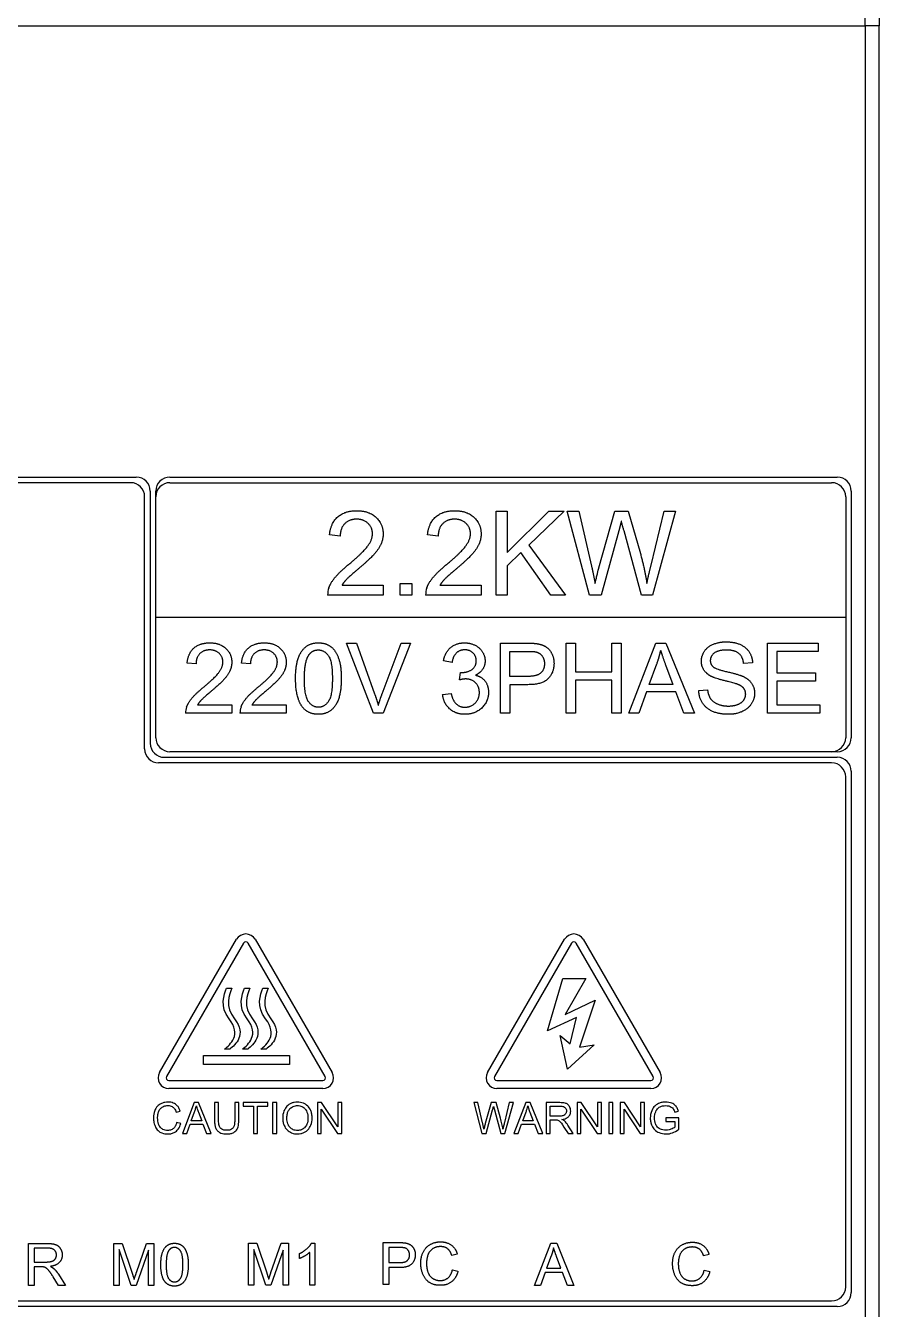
# Model space of a CAD drawing. Header units: millimetres. Extents: x -1721 to 4288, y -273 to 2028.
# Drawn here: x 558.87 to 583.22, y 369.57 to 406.22 of the extents above; entities that cross this region are included whole.
import ezdxf

# ---------------------------------------------------------------- set-up
doc = ezdxf.new("R2010")
doc.units = ezdxf.units.MM
doc.header["$LTSCALE"] = 5
doc.header["$MEASUREMENT"] = 0
doc.layers.add('圖框', color=7, linetype='CONTINUOUS')

msp = doc.modelspace()

# ---------------------------------------------------------------- linework, layer by layer
at = {"layer": '圖框'}
for p, q in [((582.823, 406.218), (582.823, 407.915)), ((583.223, 407.633), (583.223, 406.218)), ((529.223, 406.218), (582.823, 406.218)), ((582.823, 406.218), (582.823, 365.892)), ((583.223, 406.218), (582.823, 406.218)), ((583.223, 365.892), (583.223, 406.218)), ((530.023, 393.332), (562.023, 393.332)), ((562.983, 393.332), (582.023, 393.332)), ((561.863, 393.172), (558.583, 393.172)), ((562.423, 392.932), (562.423, 385.732)), ((562.583, 385.892), (562.583, 392.932)), ((562.983, 393.172), (581.863, 393.172)), ((582.423, 392.932), (582.423, 385.892)), ((562.263, 385.572), (562.263, 392.772)), ((582.263, 392.772), (582.263, 389.332)), ((572.288, 392.363), (572.606, 392.363)), ((572.288, 389.963), (572.288, 392.363)), ((572.606, 392.363), (572.606, 391.174)), ((572.606, 391.174), (573.799, 392.363)), ((574.229, 392.363), (573.223, 391.39)), ((573.799, 392.363), (574.229, 392.363)), ((574.32, 392.363), (574.646, 392.363)), ((574.957, 389.963), (574.32, 392.363)), ((574.646, 392.363), (575.012, 390.79)), ((575.222, 390.743), (575.678, 392.363)), ((575.678, 392.363), (576.062, 392.363)), ((576.062, 392.363), (576.406, 391.149)), ((576.711, 390.821), (577.086, 392.363)), ((577.406, 392.363), (576.751, 389.963)), ((577.086, 392.363), (577.406, 392.363)), ((575.791, 391.793), (575.284, 389.963)), ((576.44, 389.963), (575.939, 391.793)), ((567.843, 391.648), (567.539, 391.679)), ((570.638, 391.648), (570.334, 391.679)), ((573.223, 391.39), (574.273, 389.963)), ((572.999, 391.176), (572.606, 390.796)), ((573.854, 389.963), (572.999, 391.176)), ((572.606, 390.796), (572.606, 389.963)), ((569.551, 390.298), (569.886, 390.298)), ((569.551, 389.963), (569.551, 390.298)), ((569.886, 390.298), (569.886, 389.963)), ((569.07, 389.963), (567.484, 389.963)), ((567.894, 390.247), (569.07, 390.247)), ((569.07, 390.247), (569.07, 389.963)), ((569.886, 389.963), (569.551, 389.963)), ((571.865, 389.963), (570.279, 389.963)), ((570.689, 390.247), (571.865, 390.247)), ((571.865, 390.247), (571.865, 389.963)), ((572.606, 389.963), (572.288, 389.963)), ((574.273, 389.963), (573.854, 389.963)), ((575.284, 389.963), (574.957, 389.963)), ((576.751, 389.963), (576.44, 389.963)), ((562.583, 389.332), (582.263, 389.332)), ((582.263, 389.332), (582.263, 385.892)), ((568.019, 388.592), (568.305, 388.592)), ((568.791, 386.592), (568.019, 388.592)), ((568.305, 388.592), (568.825, 387.14)), ((569.037, 387.14), (569.578, 388.592)), ((569.848, 388.592), (569.064, 386.592)), ((569.578, 388.592), (569.848, 388.592)), ((572.415, 388.592), (573.169, 388.592)), ((572.415, 386.592), (572.415, 388.592)), ((574.29, 388.592), (574.555, 388.592)), ((574.29, 386.592), (574.29, 388.592)), ((574.555, 388.592), (574.555, 387.771)), ((575.592, 388.592), (575.857, 388.592)), ((575.592, 387.771), (575.592, 388.592)), ((575.857, 388.592), (575.857, 386.592)), ((576.08, 386.592), (576.848, 388.592)), ((576.848, 388.592), (577.134, 388.592)), ((577.134, 388.592), (577.951, 386.592)), ((580.032, 388.592), (581.48, 388.592)), ((580.032, 386.592), (580.032, 388.592)), ((581.48, 388.592), (581.48, 388.356)), ((571.034, 388.038), (570.788, 388.082)), ((572.68, 387.641), (572.68, 388.356)), ((572.68, 388.356), (573.192, 388.356)), ((580.298, 388.356), (580.298, 387.745)), ((581.48, 388.356), (580.298, 388.356)), ((563.729, 387.996), (563.476, 388.022)), ((565.282, 387.996), (565.029, 388.022)), ((571.249, 387.541), (571.275, 387.756)), ((574.555, 387.771), (575.592, 387.771)), ((576.656, 387.413), (576.877, 387.999)), ((577.125, 387.967), (577.336, 387.413)), ((579.605, 388.03), (579.352, 388.01)), ((580.298, 387.745), (581.406, 387.745)), ((581.406, 387.745), (581.406, 387.509)), ((573.197, 387.641), (572.68, 387.641)), ((573.194, 387.405), (572.68, 387.405)), ((572.68, 387.405), (572.68, 386.592)), ((575.592, 387.535), (574.555, 387.535)), ((574.555, 387.535), (574.555, 386.592)), ((575.592, 386.592), (575.592, 387.535)), ((577.336, 387.413), (576.656, 387.413)), ((581.406, 387.509), (580.298, 387.509)), ((580.298, 387.509), (580.298, 386.829)), ((570.764, 387.123), (571.009, 387.155)), ((576.58, 387.198), (576.36, 386.592)), ((577.418, 387.198), (576.58, 387.198)), ((577.65, 386.592), (577.418, 387.198)), ((578.072, 387.236), (578.322, 387.257)), ((563.772, 386.829), (564.752, 386.829)), ((564.752, 386.829), (564.752, 386.592)), ((565.325, 386.829), (566.305, 386.829)), ((566.305, 386.829), (566.305, 386.592)), ((580.298, 386.829), (581.526, 386.829)), ((581.526, 386.829), (581.526, 386.592)), ((564.752, 386.592), (563.43, 386.592)), ((566.305, 386.592), (564.983, 386.592)), ((569.064, 386.592), (568.791, 386.592)), ((572.68, 386.592), (572.415, 386.592)), ((574.555, 386.592), (574.29, 386.592)), ((575.857, 386.592), (575.592, 386.592)), ((576.36, 386.592), (576.08, 386.592)), ((577.951, 386.592), (577.65, 386.592)), ((581.526, 386.592), (580.032, 386.592)), ((581.863, 385.172), (562.663, 385.172)), ((562.823, 385.332), (582.023, 385.332)), ((582.023, 385.492), (562.983, 385.492)), ((582.423, 384.932), (582.423, 370.052)), ((582.263, 370.212), (582.263, 384.772)), ((562.689, 376.33), (564.886, 380.136)), ((565.084, 380.022), (562.887, 376.216)), ((567.413, 376.216), (565.216, 380.022)), ((565.414, 380.136), (567.611, 376.33)), ((572.048, 376.33), (574.246, 380.136)), ((574.443, 380.022), (572.246, 376.216)), ((576.772, 376.216), (574.575, 380.022)), ((574.773, 380.136), (576.97, 376.33)), ((573.754, 377.526), (574.198, 379.016)), ((574.198, 379.016), (574.847, 379.016)), ((574.847, 379.016), (574.258, 377.989)), ((564.599, 378.742), (564.747, 378.742)), ((565.111, 378.742), (565.26, 378.742)), ((565.637, 378.742), (565.785, 378.742)), ((574.258, 377.989), (575.117, 378.397)), ((575.117, 378.397), (574.674, 377.057)), ((574.579, 377.903), (573.754, 377.526)), ((574.399, 377.148), (574.579, 377.903)), ((574.12, 377.389), (574.399, 377.148)), ((574.325, 376.43), (574.12, 377.389)), ((575.085, 377.126), (574.325, 376.43)), ((574.674, 377.057), (575.085, 377.126)), ((563.945, 376.561), (563.945, 376.818)), ((563.945, 376.818), (566.4, 376.818)), ((564.691, 377.002), (564.543, 377.002)), ((565.203, 377.002), (565.055, 377.002)), ((565.729, 377.002), (565.581, 377.002)), ((566.4, 376.818), (566.4, 376.561)), ((566.4, 376.561), (563.945, 376.561)), ((562.953, 376.102), (567.347, 376.102)), ((572.312, 376.102), (576.706, 376.102)), ((567.347, 375.874), (562.953, 375.874)), ((576.706, 375.874), (572.312, 375.874)), ((563.678, 375.473), (563.339, 374.593)), ((563.804, 375.473), (563.678, 375.473)), ((564.163, 374.593), (563.804, 375.473)), ((564.374, 375.473), (564.258, 375.473)), ((564.258, 375.473), (564.258, 374.965)), ((564.374, 374.965), (564.374, 375.473)), ((564.95, 375.473), (564.833, 375.473)), ((564.833, 375.473), (564.833, 374.965)), ((564.95, 374.965), (564.95, 375.473)), ((565.776, 375.473), (565.078, 375.473)), ((565.078, 375.473), (565.078, 375.369)), ((565.078, 375.369), (565.368, 375.369)), ((565.368, 375.369), (565.368, 374.593)), ((565.484, 375.369), (565.776, 375.369)), ((565.484, 374.593), (565.484, 375.369)), ((565.776, 375.369), (565.776, 375.473)), ((566.032, 375.473), (565.915, 375.473)), ((565.915, 375.473), (565.915, 374.593)), ((566.032, 374.593), (566.032, 375.473)), ((567.312, 375.473), (567.192, 375.473)), ((567.192, 375.473), (567.192, 374.593)), ((567.303, 374.593), (567.303, 375.284)), ((567.303, 375.284), (567.766, 374.593)), ((567.774, 374.782), (567.312, 375.473)), ((567.886, 375.473), (567.774, 375.473)), ((567.774, 375.473), (567.774, 374.782)), ((567.886, 374.593), (567.886, 375.473)), ((571.771, 375.473), (571.652, 375.473)), ((571.652, 375.473), (571.885, 374.593)), ((571.905, 374.896), (571.771, 375.473)), ((572.15, 375.473), (571.982, 374.879)), ((572.005, 374.593), (572.191, 375.264)), ((572.29, 375.473), (572.15, 375.473)), ((572.245, 375.264), (572.429, 374.593)), ((572.416, 375.028), (572.29, 375.473)), ((572.666, 375.473), (572.528, 374.908)), ((572.543, 374.593), (572.783, 375.473)), ((572.783, 375.473), (572.666, 375.473)), ((573.134, 375.473), (572.796, 374.593)), ((573.26, 375.473), (573.134, 375.473)), ((573.62, 374.593), (573.26, 375.473)), ((574.105, 375.473), (573.714, 375.473)), ((573.714, 375.473), (573.714, 374.593)), ((573.831, 375.085), (573.831, 375.376)), ((573.831, 375.376), (574.109, 375.376)), ((574.719, 375.473), (574.6, 375.473)), ((574.6, 375.473), (574.6, 374.593)), ((574.711, 374.593), (574.711, 375.284)), ((574.711, 375.284), (575.174, 374.593)), ((575.182, 374.782), (574.719, 375.473)), ((575.293, 375.473), (575.182, 375.473)), ((575.182, 375.473), (575.182, 374.782)), ((575.293, 374.593), (575.293, 375.473)), ((575.625, 375.473), (575.509, 375.473)), ((575.509, 375.473), (575.509, 374.593)), ((575.625, 374.593), (575.625, 375.473)), ((575.949, 375.473), (575.829, 375.473)), ((575.829, 375.473), (575.829, 374.593)), ((575.94, 374.593), (575.94, 375.284)), ((575.94, 375.284), (576.403, 374.593)), ((576.411, 374.782), (575.949, 375.473)), ((576.523, 375.473), (576.411, 375.473)), ((576.411, 375.473), (576.411, 374.782)), ((576.523, 374.593), (576.523, 375.473)), ((563.162, 375.205), (563.277, 375.232)), ((563.292, 374.873), (563.175, 374.902)), ((563.593, 374.954), (563.69, 375.212)), ((563.892, 374.954), (563.593, 374.954)), ((563.8, 375.198), (563.892, 374.954)), ((573.05, 374.954), (573.147, 375.212)), ((573.349, 374.954), (573.05, 374.954)), ((573.256, 375.198), (573.349, 374.954)), ((574.081, 375.085), (573.831, 375.085)), ((573.831, 374.593), (573.831, 374.984)), ((573.831, 374.984), (573.966, 374.984)), ((577.503, 375.042), (577.13, 375.042)), ((577.13, 375.042), (577.13, 374.938)), ((577.13, 374.938), (577.389, 374.938)), ((577.385, 375.198), (577.489, 375.227)), ((577.389, 374.938), (577.389, 374.775)), ((577.503, 374.716), (577.503, 375.042)), ((563.339, 374.593), (563.463, 374.593)), ((563.463, 374.593), (563.559, 374.859)), ((563.559, 374.859), (563.928, 374.859)), ((563.928, 374.859), (564.03, 374.593)), ((564.03, 374.593), (564.163, 374.593)), ((565.368, 374.593), (565.484, 374.593)), ((565.915, 374.593), (566.032, 374.593)), ((567.192, 374.593), (567.303, 374.593)), ((567.766, 374.593), (567.886, 374.593)), ((571.885, 374.593), (572.005, 374.593)), ((572.429, 374.593), (572.543, 374.593)), ((572.796, 374.593), (572.92, 374.593)), ((572.92, 374.593), (573.016, 374.859)), ((573.016, 374.859), (573.385, 374.859)), ((573.385, 374.859), (573.487, 374.593)), ((573.487, 374.593), (573.62, 374.593)), ((573.714, 374.593), (573.831, 374.593)), ((574.227, 374.776), (574.343, 374.593)), ((574.489, 374.593), (574.337, 374.833)), ((574.343, 374.593), (574.489, 374.593)), ((574.6, 374.593), (574.711, 374.593)), ((575.174, 374.593), (575.293, 374.593)), ((575.509, 374.593), (575.625, 374.593)), ((575.829, 374.593), (575.94, 374.593)), ((576.403, 374.593), (576.523, 374.593)), ((558.952, 370.252), (558.952, 371.452)), ((558.952, 371.452), (559.485, 371.452)), ((559.491, 371.32), (559.111, 371.32)), ((559.111, 371.32), (559.111, 370.923)), ((561.383, 370.255), (561.383, 371.455)), ((561.383, 371.455), (561.622, 371.455)), ((561.883, 370.255), (561.536, 371.276)), ((561.536, 371.276), (561.536, 370.255)), ((561.622, 371.455), (561.906, 370.605)), ((562.376, 371.259), (562.026, 370.255)), ((562.028, 370.62), (562.316, 371.455)), ((562.316, 371.455), (562.529, 371.455)), ((562.376, 370.255), (562.376, 371.259)), ((562.529, 371.455), (562.529, 370.255)), ((565.223, 370.259), (565.223, 371.459)), ((565.223, 371.459), (565.462, 371.459)), ((565.723, 370.259), (565.376, 371.281)), ((565.376, 371.281), (565.376, 370.259)), ((565.462, 371.459), (565.746, 370.61)), ((566.216, 371.264), (565.866, 370.259)), ((565.868, 370.624), (566.156, 371.459)), ((566.156, 371.459), (566.369, 371.459)), ((566.216, 370.259), (566.216, 371.264)), ((566.369, 371.459), (566.369, 370.259)), ((567.024, 371.464), (567.119, 371.464)), ((567.119, 371.464), (567.119, 370.259)), ((569.069, 370.278), (569.069, 371.478)), ((569.069, 371.478), (569.521, 371.478)), ((569.535, 371.336), (569.228, 371.336)), ((569.228, 371.336), (569.228, 370.907)), ((573.386, 370.257), (573.847, 371.457)), ((573.847, 371.457), (574.019, 371.457)), ((574.019, 371.457), (574.509, 370.257)), ((559.111, 370.923), (559.453, 370.923)), ((566.677, 371.02), (566.677, 371.163)), ((566.972, 370.259), (566.972, 371.198)), ((569.228, 370.907), (569.538, 370.907)), ((571.182, 371.149), (571.026, 371.112)), ((573.864, 371.101), (573.732, 370.749)), ((574.14, 370.749), (574.013, 371.082)), ((578.365, 371.138), (578.209, 371.101)), ((559.295, 370.786), (559.111, 370.786)), ((559.111, 370.786), (559.111, 370.252)), ((559.81, 370.252), (559.651, 370.502)), ((559.801, 370.579), (560.009, 370.252)), ((569.536, 370.765), (569.228, 370.765)), ((569.228, 370.765), (569.228, 370.278)), ((571.043, 370.699), (571.202, 370.659)), ((573.686, 370.62), (573.554, 370.257)), ((574.189, 370.62), (573.686, 370.62)), ((573.732, 370.749), (574.14, 370.749)), ((574.328, 370.257), (574.189, 370.62)), ((578.226, 370.688), (578.386, 370.648)), ((559.111, 370.252), (558.952, 370.252)), ((560.009, 370.252), (559.81, 370.252)), ((561.536, 370.255), (561.383, 370.255)), ((562.026, 370.255), (561.883, 370.255)), ((562.529, 370.255), (562.376, 370.255)), ((565.376, 370.259), (565.223, 370.259)), ((565.866, 370.259), (565.723, 370.259)), ((566.369, 370.259), (566.216, 370.259)), ((567.119, 370.259), (566.972, 370.259)), ((569.228, 370.278), (569.069, 370.278)), ((573.554, 370.257), (573.386, 370.257)), ((574.509, 370.257), (574.328, 370.257)), ((530.183, 369.812), (581.863, 369.812)), ((582.023, 369.652), (530.023, 369.652))]:
    msp.add_line(p, q, dxfattribs=at)
for centre, radius, start, end in [((562.023, 392.932), 0.4, 0, 90), ((562.983, 392.932), 0.4, 90, 180), ((582.023, 392.932), 0.4, 0, 90), ((561.863, 392.772), 0.4, 0, 90), ((562.983, 392.772), 0.4, 90, 180), ((581.863, 392.772), 0.4, 0, 90), ((567.993, 389.982), 0.509, 158.6045, 182.1373), ((570.789, 389.982), 0.509, 158.6045, 182.1373), ((563.854, 386.608), 0.425, 158.6045, 182.1373), ((565.408, 386.608), 0.425, 158.6045, 182.1373), ((562.983, 385.892), 0.4, 180, 270), ((581.863, 385.892), 0.4, 270, 0), ((582.023, 385.892), 0.4, 270, 0), ((562.663, 385.572), 0.4, 180, 270), ((562.823, 385.732), 0.4, 180, 270), ((581.863, 384.772), 0.4, 0, 90), ((582.023, 384.932), 0.4, 0, 90), ((565.15, 379.984), 0.304, 30, 150), ((565.15, 379.984), 0.0761, 30, 150), ((574.509, 379.984), 0.304, 30, 150), ((574.509, 379.984), 0.0761, 30, 150), ((562.953, 376.178), 0.304, 150, 270), ((562.953, 376.178), 0.0761, 150, 270), ((567.347, 376.178), 0.304, 270, 30), ((567.347, 376.178), 0.0761, 270, 30), ((572.312, 376.178), 0.304, 150, 270), ((572.312, 376.178), 0.0761, 150, 270), ((576.706, 376.178), 0.304, 270, 30), ((576.706, 376.178), 0.0761, 270, 30), ((581.863, 370.212), 0.4, 270, 0), ((582.023, 370.052), 0.4, 270, 0)]:
    msp.add_arc(centre, radius, start, end, dxfattribs=at)
for points in [[(567.539, 391.679), (567.57, 392.018), (567.976, 392.372), (568.318, 392.372)], [(568.311, 392.129), (568.099, 392.129), (567.845, 391.873), (567.843, 391.648)], [(568.763, 391.714), (568.763, 391.89), (568.512, 392.129), (568.311, 392.129)], [(568.318, 392.372), (568.664, 392.372), (569.067, 391.99), (569.067, 391.707)], [(570.334, 391.679), (570.365, 392.018), (570.771, 392.372), (571.113, 392.372)], [(571.106, 392.129), (570.894, 392.129), (570.64, 391.873), (570.638, 391.648)], [(571.558, 391.714), (571.558, 391.89), (571.307, 392.129), (571.106, 392.129)], [(571.113, 392.372), (571.459, 392.372), (571.862, 391.99), (571.862, 391.707)], [(575.862, 392.074), (575.822, 391.91), (575.791, 391.793)], [(575.939, 391.793), (575.873, 392.021), (575.862, 392.074)], [(568.099, 390.85), (568.488, 391.172), (568.763, 391.546), (568.763, 391.714)], [(569.067, 391.707), (569.067, 391.562), (568.949, 391.284), (568.675, 390.977), (568.359, 390.708)], [(570.894, 390.85), (571.284, 391.172), (571.558, 391.546), (571.558, 391.714)], [(571.862, 391.707), (571.862, 391.562), (571.745, 391.284), (571.47, 390.977), (571.154, 390.708)], [(576.406, 391.149), (576.532, 390.697), (576.592, 390.298)], [(567.519, 390.168), (567.579, 390.331), (567.846, 390.644), (568.099, 390.85)], [(568.359, 390.708), (568.093, 390.486), (567.943, 390.327), (567.894, 390.247)], [(570.314, 390.168), (570.374, 390.331), (570.642, 390.644), (570.894, 390.85)], [(571.154, 390.708), (570.888, 390.486), (570.738, 390.327), (570.689, 390.247)], [(575.012, 390.79), (575.07, 390.543), (575.114, 390.298)], [(575.114, 390.298), (575.206, 390.684), (575.222, 390.743)], [(576.592, 390.298), (576.638, 390.527), (576.711, 390.821)], [(563.476, 388.022), (563.502, 388.304), (563.84, 388.6), (564.125, 388.6)], [(564.125, 388.6), (564.413, 388.6), (564.749, 388.281), (564.749, 388.045)], [(565.029, 388.022), (565.055, 388.304), (565.394, 388.6), (565.679, 388.6)], [(565.679, 388.6), (565.967, 388.6), (566.302, 388.281), (566.302, 388.045)], [(566.569, 387.579), (566.569, 387.934), (566.715, 388.367), (567.002, 388.6), (567.221, 388.6)], [(567.221, 388.6), (567.381, 388.6), (567.625, 388.471), (567.782, 388.227), (567.872, 387.876), (567.872, 387.579)], [(570.788, 388.082), (570.834, 388.329), (571.153, 388.6), (571.391, 388.6)], [(571.391, 388.6), (571.554, 388.6), (571.83, 388.46), (571.976, 388.217), (571.976, 388.082)], [(573.169, 388.592), (573.369, 388.592), (573.474, 388.573)], [(573.474, 388.573), (573.622, 388.548), (573.82, 388.411), (573.942, 388.163), (573.942, 388.013)], [(578.147, 388.076), (578.147, 388.228), (578.319, 388.49), (578.65, 388.628), (578.852, 388.628)], [(578.852, 388.628), (579.075, 388.628), (579.415, 388.484), (579.599, 388.205), (579.605, 388.03)], [(564.119, 388.397), (563.942, 388.397), (563.73, 388.184), (563.729, 387.996)], [(564.496, 388.051), (564.496, 388.198), (564.287, 388.397), (564.119, 388.397)], [(565.673, 388.397), (565.496, 388.397), (565.284, 388.184), (565.282, 387.996)], [(566.049, 388.051), (566.049, 388.198), (565.84, 388.397), (565.673, 388.397)], [(566.822, 387.579), (566.822, 388.071), (566.948, 388.254)], [(566.948, 388.254), (567.049, 388.397), (567.218, 388.397)], [(567.218, 388.397), (567.389, 388.397), (567.619, 388.073), (567.619, 387.579)], [(571.395, 388.399), (571.252, 388.399), (571.061, 388.219), (571.034, 388.038)], [(571.314, 387.753), (571.471, 387.753), (571.723, 387.917), (571.723, 388.086)], [(571.723, 388.086), (571.723, 388.222), (571.54, 388.399), (571.395, 388.399)], [(571.976, 388.082), (571.976, 387.952), (571.837, 387.739), (571.7, 387.676)], [(573.192, 388.356), (573.372, 388.356), (573.439, 388.338)], [(573.439, 388.338), (573.543, 388.31), (573.669, 388.131), (573.669, 388.006)], [(576.877, 387.999), (576.945, 388.19), (576.985, 388.382)], [(576.985, 388.382), (577.031, 388.221), (577.125, 387.967)], [(578.863, 388.394), (578.622, 388.394), (578.401, 388.217), (578.401, 388.094)], [(578.401, 388.094), (578.401, 387.986), (578.479, 387.916)], [(579.352, 388.01), (579.333, 388.201), (579.095, 388.394), (578.863, 388.394)], [(563.942, 387.332), (564.267, 387.6), (564.496, 387.911), (564.496, 388.051)], [(564.749, 388.045), (564.749, 387.925), (564.651, 387.693), (564.423, 387.437), (564.159, 387.213)], [(565.496, 387.332), (565.82, 387.6), (566.049, 387.911), (566.049, 388.051)], [(566.302, 388.045), (566.302, 387.925), (566.205, 387.693), (565.976, 387.437), (565.712, 387.213)], [(571.275, 387.756), (571.301, 387.753), (571.314, 387.753)], [(573.942, 388.013), (573.942, 387.759), (573.618, 387.405), (573.194, 387.405)], [(573.669, 388.006), (573.669, 387.832), (573.455, 387.641), (573.197, 387.641)], [(578.43, 387.641), (578.287, 387.716), (578.147, 387.938), (578.147, 388.076)], [(578.479, 387.916), (578.557, 387.847), (579.205, 387.701), (579.325, 387.646)], [(566.767, 386.765), (566.569, 387.016), (566.569, 387.579)], [(567.221, 386.76), (567.052, 386.76), (566.822, 387.085), (566.822, 387.579)], [(567.872, 387.579), (567.872, 387.227), (567.727, 386.794), (567.439, 386.559), (567.221, 386.559)], [(567.619, 387.579), (567.619, 387.086), (567.389, 386.76), (567.221, 386.76)], [(571.421, 387.568), (571.352, 387.568), (571.249, 387.541)], [(571.813, 387.179), (571.813, 387.349), (571.592, 387.568), (571.421, 387.568)], [(571.7, 387.676), (571.878, 387.635), (572.073, 387.378), (572.073, 387.184)], [(579.176, 387.417), (579.095, 387.449), (578.541, 387.582), (578.43, 387.641)], [(579.41, 387.135), (579.41, 387.23), (579.302, 387.37), (579.176, 387.417)], [(579.325, 387.646), (579.499, 387.565), (579.665, 387.318), (579.665, 387.158)], [(563.459, 386.763), (563.509, 386.899), (563.732, 387.16), (563.942, 387.332)], [(564.159, 387.213), (563.938, 387.028), (563.813, 386.896), (563.772, 386.829)], [(565.012, 386.763), (565.063, 386.899), (565.285, 387.16), (565.496, 387.332)], [(565.712, 387.213), (565.491, 387.028), (565.366, 386.896), (565.325, 386.829)], [(568.825, 387.14), (568.887, 386.966), (568.93, 386.813)], [(568.93, 386.813), (568.976, 386.977), (569.037, 387.14)], [(571.4, 386.559), (571.136, 386.559), (570.788, 386.873), (570.764, 387.123)], [(571.009, 387.155), (571.052, 386.946), (571.255, 386.762), (571.401, 386.762)], [(572.073, 387.184), (572.073, 386.923), (571.691, 386.559), (571.4, 386.559)], [(571.401, 386.762), (571.575, 386.762), (571.813, 387.003), (571.813, 387.179)], [(578.926, 386.559), (578.653, 386.559), (578.287, 386.717), (578.078, 387.035), (578.072, 387.236)], [(578.322, 387.257), (578.34, 387.106), (578.47, 386.914), (578.743, 386.795), (578.913, 386.795)], [(578.913, 386.795), (579.064, 386.795), (579.298, 386.885), (579.41, 387.042), (579.41, 387.135)], [(579.665, 387.158), (579.665, 386.998), (579.482, 386.716), (579.139, 386.559), (578.926, 386.559)], [(567.221, 386.559), (566.932, 386.559), (566.767, 386.765)], [(559.485, 371.452), (559.645, 371.452), (559.812, 371.387), (559.912, 371.224), (559.912, 371.125)], [(559.748, 371.125), (559.748, 371.21), (559.625, 371.32), (559.491, 371.32)], [(562.725, 370.847), (562.725, 371.06), (562.813, 371.319), (562.985, 371.459), (563.116, 371.459)], [(562.953, 371.252), (562.877, 371.142), (562.877, 370.847)], [(563.114, 371.338), (563.013, 371.338), (562.953, 371.252)], [(563.355, 370.847), (563.355, 371.143), (563.217, 371.338), (563.114, 371.338)], [(563.116, 371.459), (563.212, 371.459), (563.359, 371.382), (563.453, 371.235), (563.507, 371.025), (563.507, 370.847)], [(566.677, 371.163), (566.801, 371.221), (566.985, 371.386), (567.024, 371.464)], [(569.521, 371.478), (569.641, 371.478), (569.704, 371.466)], [(569.683, 371.325), (569.643, 371.336), (569.535, 371.336)], [(569.821, 371.126), (569.821, 371.201), (569.745, 371.309), (569.683, 371.325)], [(569.704, 371.466), (569.793, 371.451), (569.912, 371.369), (569.985, 371.22), (569.985, 371.13)], [(570.141, 370.887), (570.141, 371.074), (570.285, 371.354), (570.549, 371.499), (570.709, 371.499)], [(570.705, 371.363), (570.567, 371.363), (570.38, 371.23), (570.305, 371.007), (570.305, 370.888)], [(571.026, 371.112), (570.984, 371.243), (570.826, 371.363), (570.705, 371.363)], [(570.709, 371.499), (570.889, 371.499), (571.134, 371.315), (571.182, 371.149)], [(573.929, 371.331), (573.905, 371.216), (573.864, 371.101)], [(574.013, 371.082), (573.957, 371.234), (573.929, 371.331)], [(577.325, 370.876), (577.325, 371.063), (577.468, 371.343), (577.733, 371.488), (577.892, 371.488)], [(577.888, 371.352), (577.75, 371.352), (577.563, 371.219), (577.488, 370.996), (577.488, 370.877)], [(578.209, 371.101), (578.167, 371.232), (578.009, 371.352), (577.888, 371.352)], [(577.892, 371.488), (578.072, 371.488), (578.317, 371.304), (578.365, 371.138)], [(559.453, 370.923), (559.561, 370.923), (559.684, 370.968), (559.748, 371.067), (559.748, 371.125)], [(559.912, 371.125), (559.912, 370.997), (559.746, 370.822), (559.574, 370.798)], [(566.972, 371.198), (566.919, 371.147), (566.746, 371.046), (566.677, 371.02)], [(569.985, 371.13), (569.985, 370.978), (569.79, 370.765), (569.536, 370.765)], [(569.538, 370.907), (569.692, 370.907), (569.821, 371.021), (569.821, 371.126)], [(570.706, 370.258), (570.512, 370.258), (570.269, 370.416), (570.141, 370.715), (570.141, 370.887)], [(570.305, 370.888), (570.305, 370.735), (570.395, 370.506), (570.582, 370.394), (570.692, 370.394)], [(577.889, 370.247), (577.695, 370.247), (577.452, 370.405), (577.325, 370.704), (577.325, 370.876)], [(577.488, 370.877), (577.488, 370.724), (577.578, 370.495), (577.765, 370.383), (577.875, 370.383)], [(559.384, 370.78), (559.357, 370.786), (559.295, 370.786)], [(559.651, 370.502), (559.582, 370.61), (559.492, 370.724), (559.421, 370.771), (559.384, 370.78)], [(559.574, 370.798), (559.636, 370.768), (559.669, 370.739)], [(559.669, 370.739), (559.739, 370.675), (559.801, 370.579)], [(561.906, 370.605), (561.946, 370.486), (561.964, 370.428)], [(561.964, 370.428), (561.984, 370.493), (562.028, 370.62)], [(562.844, 370.358), (562.725, 370.509), (562.725, 370.847)], [(562.877, 370.847), (562.877, 370.55), (563.015, 370.355), (563.116, 370.355)], [(563.507, 370.847), (563.507, 370.635), (563.42, 370.376), (563.247, 370.235), (563.116, 370.235)], [(563.116, 370.355), (563.217, 370.355), (563.355, 370.551), (563.355, 370.847)], [(565.746, 370.61), (565.785, 370.491), (565.804, 370.432)], [(565.804, 370.432), (565.824, 370.497), (565.868, 370.624)], [(570.692, 370.394), (570.826, 370.394), (571.01, 370.548), (571.043, 370.699)], [(571.202, 370.659), (571.152, 370.463), (570.893, 370.258), (570.706, 370.258)], [(577.875, 370.383), (578.009, 370.383), (578.194, 370.537), (578.226, 370.688)], [(578.386, 370.648), (578.335, 370.452), (578.076, 370.247), (577.889, 370.247)], [(563.116, 370.235), (562.943, 370.235), (562.844, 370.358)]]:
    msp.add_open_spline(points, degree=2, dxfattribs=at)
for points, knots in [([(564.543, 377.002), (564.705, 377.129), (565.032, 377.409), (564.677, 377.866), (564.393, 378.222), (564.531, 378.554), (564.599, 378.742)], [0, 0, 0, 0, 1, 1, 1, 2, 2, 2, 2]), ([(564.747, 378.742), (564.68, 378.554), (564.542, 378.222), (564.826, 377.866), (565.181, 377.409), (564.853, 377.129), (564.691, 377.002)], [0, 0, 0, 0, 1, 1, 1, 2, 2, 2, 2]), ([(565.055, 377.002), (565.217, 377.129), (565.545, 377.409), (565.189, 377.866), (564.905, 378.222), (565.044, 378.554), (565.111, 378.742)], [0, 0, 0, 0, 1, 1, 1, 2, 2, 2, 2]), ([(565.26, 378.742), (565.192, 378.554), (565.054, 378.222), (565.338, 377.866), (565.693, 377.409), (565.365, 377.129), (565.203, 377.002)], [0, 0, 0, 0, 1, 1, 1, 2, 2, 2, 2]), ([(565.581, 377.002), (565.743, 377.129), (566.07, 377.409), (565.715, 377.866), (565.431, 378.222), (565.57, 378.554), (565.637, 378.742)], [0, 0, 0, 0, 1, 1, 1, 2, 2, 2, 2]), ([(565.785, 378.742), (565.718, 378.554), (565.58, 378.222), (565.864, 377.866), (566.219, 377.409), (565.891, 377.129), (565.729, 377.002)], [0, 0, 0, 0, 1, 1, 1, 2, 2, 2, 2]), ([(562.93, 375.489), (562.898, 375.489), (562.866, 375.486), (562.804, 375.473), (562.775, 375.463), (562.689, 375.425), (562.653, 375.393), (562.592, 375.332), (562.567, 375.285), (562.524, 375.18), (562.514, 375.11), (562.514, 375.04)], [-0.05804406, -0.05804406, -0.05804406, -0.05804406, -0.05410145, -0.05410145, -0.05027953, -0.05027953, -0.04251602, -0.04251602, -0.02628825, -0.02628825, 0, 0, 0, 0]), ([(562.634, 375.041), (562.634, 375.074), (562.637, 375.107), (562.646, 375.155), (562.654, 375.196), (562.684, 375.264), (562.702, 375.291), (562.745, 375.333), (562.771, 375.353), (562.845, 375.383), (562.886, 375.389), (562.927, 375.389)], [-0.119472, -0.119472, -0.119472, -0.119472, -0.0717039, -0.0717039, -0.048761, -0.048761, -0.0300047, -0.0300047, -0.0153123, -0.0153123, 0, 0, 0, 0]), ([(562.927, 375.389), (562.949, 375.389), (562.972, 375.387), (563.013, 375.377), (563.032, 375.37), (563.077, 375.345), (563.096, 375.327), (563.134, 375.278), (563.151, 375.242), (563.162, 375.205)], [-0.03467878, -0.03467878, -0.03467878, -0.03467878, -0.028562, -0.028562, -0.02299355, -0.02299355, -0.01449762, -0.01449762, 0, 0, 0, 0]), ([(563.277, 375.232), (563.268, 375.263), (563.256, 375.293), (563.225, 375.347), (563.207, 375.371), (563.161, 375.417), (563.127, 375.443), (563.033, 375.481), (562.981, 375.489), (562.93, 375.489)], [-0.07133811, -0.07133811, -0.07133811, -0.07133811, -0.05417809, -0.05417809, -0.03806823, -0.03806823, -0.01938118, -0.01938118, 0, 0, 0, 0]), ([(563.69, 375.212), (563.7, 375.24), (563.709, 375.268), (563.725, 375.324), (563.732, 375.352), (563.738, 375.381)], [-0.02189576, -0.02189576, -0.02189576, -0.02189576, -0.01086014, -0.01086014, 0, 0, 0, 0]), ([(563.738, 375.381), (563.745, 375.354), (563.754, 375.326), (563.775, 375.266), (563.787, 375.231), (563.8, 375.198)], [-0.02363972, -0.02363972, -0.02363972, -0.02363972, -0.01325436, -0.01325436, 0, 0, 0, 0]), ([(566.623, 375.489), (566.592, 375.489), (566.561, 375.486), (566.502, 375.475), (566.475, 375.467), (566.401, 375.435), (566.359, 375.406), (566.299, 375.344), (566.264, 375.302), (566.211, 375.168), (566.201, 375.094), (566.201, 375.022)], [-0.1403854, -0.1403854, -0.1403854, -0.1403854, -0.1165253, -0.1165253, -0.0941164, -0.0941164, -0.0538903, -0.0538903, -0.0272366, -0.0272366, 0, 0, 0, 0]), ([(566.322, 375.02), (566.322, 375.06), (566.324, 375.1), (566.337, 375.171), (566.346, 375.204), (566.373, 375.259), (566.389, 375.283), (566.437, 375.329), (566.47, 375.351), (566.542, 375.382), (566.582, 375.389), (566.623, 375.389)], [-0.06750548, -0.06750548, -0.06750548, -0.06750548, -0.0527119, -0.0527119, -0.04042797, -0.04042797, -0.02962118, -0.02962118, -0.01538532, -0.01538532, 0, 0, 0, 0]), ([(567.043, 375.032), (567.043, 375.07), (567.04, 375.108), (567.026, 375.181), (567.016, 375.215), (566.975, 375.308), (566.944, 375.346), (566.872, 375.419), (566.821, 375.444), (566.737, 375.479), (566.681, 375.489), (566.623, 375.489)], [-0.04752376, -0.04752376, -0.04752376, -0.04752376, -0.04386302, -0.04386302, -0.04042533, -0.04042533, -0.03413926, -0.03413926, -0.02174876, -0.02174876, 0, 0, 0, 0]), ([(566.623, 375.389), (566.645, 375.389), (566.666, 375.387), (566.708, 375.378), (566.728, 375.372), (566.772, 375.352), (566.803, 375.333), (566.852, 375.283), (566.875, 375.252), (566.915, 375.15), (566.923, 375.091), (566.923, 375.033)], [-0.1111833, -0.1111833, -0.1111833, -0.1111833, -0.0895246, -0.0895246, -0.0685898, -0.0685898, -0.0409704, -0.0409704, -0.0218685, -0.0218685, 0, 0, 0, 0]), ([(572.191, 375.264), (572.195, 375.279), (572.199, 375.296), (572.208, 375.33), (572.213, 375.349), (572.217, 375.367)], [-0.01319765, -0.01319765, -0.01319765, -0.01319765, -0.00715891, -0.00715891, 0, 0, 0, 0]), ([(572.217, 375.367), (572.219, 375.359), (572.223, 375.344), (572.232, 375.311), (572.239, 375.285), (572.245, 375.264)], [-0.01283085, -0.01283085, -0.01283085, -0.01283085, -0.00810057, -0.00810057, 0, 0, 0, 0]), ([(573.147, 375.212), (573.157, 375.24), (573.166, 375.268), (573.182, 375.324), (573.189, 375.352), (573.195, 375.381)], [-0.02189576, -0.02189576, -0.02189576, -0.02189576, -0.01086014, -0.01086014, 0, 0, 0, 0]), ([(573.195, 375.381), (573.202, 375.354), (573.211, 375.326), (573.231, 375.266), (573.244, 375.231), (573.256, 375.198)], [-0.02363972, -0.02363972, -0.02363972, -0.02363972, -0.01325436, -0.01325436, 0, 0, 0, 0]), ([(574.418, 375.233), (574.418, 375.256), (574.415, 375.279), (574.403, 375.323), (574.394, 375.344), (574.373, 375.38), (574.357, 375.402), (574.308, 375.441), (574.283, 375.451), (574.217, 375.469), (574.16, 375.473), (574.105, 375.473)], [-0.06054017, -0.06054017, -0.06054017, -0.06054017, -0.04968842, -0.04968842, -0.03900379, -0.03900379, -0.02996341, -0.02996341, -0.02058509, -0.02058509, 0, 0, 0, 0]), ([(574.109, 375.376), (574.129, 375.376), (574.149, 375.375), (574.185, 375.369), (574.201, 375.365), (574.234, 375.351), (574.248, 375.341), (574.272, 375.316), (574.281, 375.303), (574.295, 375.27), (574.298, 375.252), (574.298, 375.233)], [-0.03265463, -0.03265463, -0.03265463, -0.03265463, -0.02574058, -0.02574058, -0.01996395, -0.01996395, -0.01324777, -0.01324777, -0.00699672, -0.00699672, 0, 0, 0, 0]), ([(577.13, 375.489), (577.094, 375.489), (577.057, 375.486), (576.989, 375.472), (576.956, 375.462), (576.875, 375.426), (576.84, 375.399), (576.788, 375.346), (576.757, 375.306), (576.702, 375.175), (576.689, 375.103), (576.689, 375.029)], [-0.1079557, -0.1079557, -0.1079557, -0.1079557, -0.0922355, -0.0922355, -0.077519, -0.077519, -0.0533987, -0.0533987, -0.0277413, -0.0277413, 0, 0, 0, 0]), ([(576.843, 375.214), (576.862, 375.259), (576.889, 375.292), (576.931, 375.333), (576.96, 375.351), (577.012, 375.373), (577.056, 375.389), (577.13, 375.389)], [-0.09895433, -0.09895433, -0.09895433, -0.09895433, -0.06890511, -0.06890511, -0.02784731, -0.02784731, 0, 0, 0, 0]), ([(577.489, 375.227), (577.481, 375.26), (577.469, 375.293), (577.434, 375.36), (577.415, 375.382), (577.374, 375.422), (577.34, 375.442), (577.248, 375.479), (577.189, 375.489), (577.13, 375.489)], [-0.04975121, -0.04975121, -0.04975121, -0.04975121, -0.04399009, -0.04399009, -0.0370392, -0.0370392, -0.02241446, -0.02241446, 0, 0, 0, 0]), ([(577.13, 375.389), (577.159, 375.389), (577.188, 375.385), (577.245, 375.37), (577.27, 375.358), (577.316, 375.329), (577.331, 375.31), (577.359, 375.27), (577.374, 375.235), (577.385, 375.198)], [-0.02913441, -0.02913441, -0.02913441, -0.02913441, -0.02511351, -0.02511351, -0.02081506, -0.02081506, -0.0142331, -0.0142331, 0, 0, 0, 0]), ([(562.514, 375.04), (562.514, 374.995), (562.518, 374.951), (562.541, 374.847), (562.56, 374.804), (562.588, 374.744), (562.614, 374.707), (562.683, 374.641), (562.719, 374.62), (562.81, 374.586), (562.87, 374.578), (562.928, 374.578)], [-0.06055368, -0.06055368, -0.06055368, -0.06055368, -0.05613466, -0.05613466, -0.04997989, -0.04997989, -0.03641172, -0.03641172, -0.0217768, -0.0217768, 0, 0, 0, 0]), ([(562.918, 374.678), (562.894, 374.678), (562.872, 374.681), (562.827, 374.692), (562.805, 374.7), (562.753, 374.727), (562.731, 374.745), (562.687, 374.796), (562.672, 374.83), (562.641, 374.916), (562.634, 374.979), (562.634, 375.041)], [-0.05009598, -0.05009598, -0.05009598, -0.05009598, -0.04556195, -0.04556195, -0.04106933, -0.04106933, -0.03411578, -0.03411578, -0.02317959, -0.02317959, 0, 0, 0, 0]), ([(563.175, 374.902), (563.169, 374.872), (563.159, 374.842), (563.133, 374.79), (563.118, 374.768), (563.079, 374.729), (563.053, 374.711), (562.989, 374.684), (562.953, 374.678), (562.918, 374.678)], [-0.05296499, -0.05296499, -0.05296499, -0.05296499, -0.03877195, -0.03877195, -0.02621278, -0.02621278, -0.01346859, -0.01346859, 0, 0, 0, 0]), ([(564.258, 374.965), (564.258, 374.921), (564.26, 374.876), (564.273, 374.8), (564.281, 374.766), (564.309, 374.706), (564.327, 374.681), (564.368, 374.643), (564.396, 374.621), (564.493, 374.585), (564.551, 374.578), (564.606, 374.578)], [-0.1222047, -0.1222047, -0.1222047, -0.1222047, -0.0882324, -0.0882324, -0.0622748, -0.0622748, -0.0386852, -0.0386852, -0.0206492, -0.0206492, 0, 0, 0, 0]), ([(564.596, 374.684), (564.572, 374.684), (564.547, 374.686), (564.497, 374.698), (564.478, 374.707), (564.447, 374.726), (564.431, 374.74), (564.401, 374.778), (564.393, 374.801), (564.378, 374.859), (564.374, 374.914), (564.374, 374.965)], [-0.04053302, -0.04053302, -0.04053302, -0.04053302, -0.03671775, -0.03671775, -0.0324033, -0.0324033, -0.02676671, -0.02676671, -0.01923168, -0.01923168, 0, 0, 0, 0]), ([(564.833, 374.965), (564.833, 374.929), (564.831, 374.89), (564.821, 374.828), (564.813, 374.8), (564.792, 374.757), (564.781, 374.743), (564.751, 374.717), (564.73, 374.707), (564.673, 374.687), (564.633, 374.684), (564.596, 374.684)], [-0.04825732, -0.04825732, -0.04825732, -0.04825732, -0.03712321, -0.03712321, -0.02897565, -0.02897565, -0.02248657, -0.02248657, -0.01404829, -0.01404829, 0, 0, 0, 0]), ([(564.606, 374.578), (564.643, 374.578), (564.681, 374.582), (564.749, 374.597), (564.779, 374.608), (564.82, 374.632), (564.854, 374.653), (564.907, 374.719), (564.92, 374.75), (564.945, 374.835), (564.95, 374.9), (564.95, 374.965)], [-0.134009, -0.134009, -0.134009, -0.134009, -0.0911603, -0.0911603, -0.0544706, -0.0544706, -0.0377392, -0.0377392, -0.0241678, -0.0241678, 0, 0, 0, 0]), ([(566.201, 375.022), (566.201, 374.986), (566.205, 374.951), (566.22, 374.882), (566.231, 374.849), (566.261, 374.781), (566.286, 374.736), (566.365, 374.658), (566.409, 374.63), (566.509, 374.588), (566.565, 374.578), (566.623, 374.578)], [-0.1040807, -0.1040807, -0.1040807, -0.1040807, -0.0836367, -0.0836367, -0.0633271, -0.0633271, -0.0406797, -0.0406797, -0.0216475, -0.0216475, 0, 0, 0, 0]), ([(566.622, 374.678), (566.601, 374.678), (566.581, 374.68), (566.541, 374.688), (566.522, 374.693), (566.469, 374.716), (566.438, 374.738), (566.393, 374.784), (566.367, 374.815), (566.329, 374.913), (566.322, 374.967), (566.322, 375.02)], [-0.09569618, -0.09569618, -0.09569618, -0.09569618, -0.08078165, -0.08078165, -0.0666027, -0.0666027, -0.03947009, -0.03947009, -0.01999093, -0.01999093, 0, 0, 0, 0]), ([(566.923, 375.033), (566.923, 374.973), (566.915, 374.91), (566.874, 374.814), (566.852, 374.783), (566.801, 374.733), (566.772, 374.714), (566.702, 374.685), (566.662, 374.678), (566.622, 374.678)], [-0.05988278, -0.05988278, -0.05988278, -0.05988278, -0.04169603, -0.04169603, -0.02847413, -0.02847413, -0.01510388, -0.01510388, 0, 0, 0, 0]), ([(566.623, 374.578), (566.654, 374.578), (566.685, 374.581), (566.746, 374.594), (566.775, 374.604), (566.864, 374.643), (566.9, 374.676), (566.961, 374.737), (566.987, 374.784), (567.032, 374.892), (567.043, 374.961), (567.043, 375.032)], [-0.05905397, -0.05905397, -0.05905397, -0.05905397, -0.05532853, -0.05532853, -0.05164581, -0.05164581, -0.04377776, -0.04377776, -0.02643237, -0.02643237, 0, 0, 0, 0]), ([(571.943, 374.716), (571.938, 374.746), (571.932, 374.776), (571.919, 374.836), (571.912, 374.866), (571.905, 374.896)], [-0.02304067, -0.02304067, -0.02304067, -0.02304067, -0.01157498, -0.01157498, 0, 0, 0, 0]), ([(572.485, 374.716), (572.477, 374.766), (572.468, 374.817), (572.445, 374.921), (572.431, 374.975), (572.416, 375.028)], [-0.03987733, -0.03987733, -0.03987733, -0.03987733, -0.02069263, -0.02069263, 0, 0, 0, 0]), ([(572.528, 374.908), (572.52, 374.874), (572.512, 374.84), (572.497, 374.776), (572.491, 374.746), (572.485, 374.716)], [-0.02446569, -0.02446569, -0.02446569, -0.02446569, -0.01142199, -0.01142199, 0, 0, 0, 0]), ([(573.966, 374.984), (573.978, 374.984), (573.992, 374.984), (574.013, 374.983), (574.023, 374.982), (574.031, 374.98)], [-0.007852865, -0.007852865, -0.007852865, -0.007852865, -0.003112772, -0.003112772, 0, 0, 0, 0]), ([(574.031, 374.98), (574.045, 374.977), (574.058, 374.971), (574.088, 374.955), (574.1, 374.945), (574.131, 374.914), (574.162, 374.877), (574.227, 374.776)], [-0.09349611, -0.09349611, -0.09349611, -0.09349611, -0.07262501, -0.07262501, -0.04491913, -0.04491913, 0, 0, 0, 0]), ([(574.298, 375.233), (574.298, 375.221), (574.296, 375.209), (574.29, 375.185), (574.285, 375.173), (574.269, 375.145), (574.258, 375.133), (574.23, 375.11), (574.211, 375.103), (574.163, 375.088), (574.122, 375.085), (574.081, 375.085)], [-0.02951128, -0.02951128, -0.02951128, -0.02951128, -0.02736372, -0.02736372, -0.0252072, -0.0252072, -0.02160096, -0.02160096, -0.01514716, -0.01514716, 0, 0, 0, 0]), ([(574.17, 374.994), (574.211, 374.999), (574.252, 375.009), (574.313, 375.038), (574.336, 375.053), (574.367, 375.085), (574.387, 375.108), (574.413, 375.171), (574.418, 375.202), (574.418, 375.233)], [-0.07857031, -0.07857031, -0.07857031, -0.07857031, -0.04677582, -0.04677582, -0.02557629, -0.02557629, -0.01180589, -0.01180589, 0, 0, 0, 0]), ([(574.24, 374.95), (574.231, 374.958), (574.221, 374.965), (574.198, 374.98), (574.184, 374.987), (574.17, 374.994)], [-0.01015739, -0.01015739, -0.01015739, -0.01015739, -0.00565805, -0.00565805, 0, 0, 0, 0]), ([(574.337, 374.833), (574.322, 374.855), (574.307, 374.877), (574.274, 374.916), (574.258, 374.934), (574.24, 374.95)], [-0.01902257, -0.01902257, -0.01902257, -0.01902257, -0.00905775, -0.00905775, 0, 0, 0, 0]), ([(576.689, 375.029), (576.689, 374.992), (576.692, 374.955), (576.707, 374.885), (576.717, 374.851), (576.755, 374.767), (576.782, 374.73), (576.851, 374.661), (576.897, 374.634), (577.004, 374.59), (577.07, 374.578), (577.138, 374.578)], [-0.07161045, -0.07161045, -0.07161045, -0.07161045, -0.06355433, -0.06355433, -0.05586044, -0.05586044, -0.0434349, -0.0434349, -0.02551537, -0.02551537, 0, 0, 0, 0]), ([(576.809, 375.037), (576.809, 375.067), (576.812, 375.098), (576.823, 375.158), (576.831, 375.186), (576.843, 375.214)], [-0.02273147, -0.02273147, -0.02273147, -0.02273147, -0.01115786, -0.01115786, 0, 0, 0, 0]), ([(577.132, 374.684), (577.105, 374.684), (577.078, 374.687), (577.025, 374.698), (577, 374.707), (576.955, 374.728), (576.924, 374.745), (576.869, 374.803), (576.849, 374.835), (576.816, 374.923), (576.809, 374.98), (576.809, 375.037)], [-0.08954853, -0.08954853, -0.08954853, -0.08954853, -0.07030474, -0.07030474, -0.05111899, -0.05111899, -0.03508057, -0.03508057, -0.02100708, -0.02100708, 0, 0, 0, 0]), ([(562.928, 374.578), (562.963, 374.578), (562.999, 374.582), (563.065, 374.599), (563.096, 374.612), (563.15, 374.645), (563.187, 374.671), (563.255, 374.764), (563.278, 374.818), (563.292, 374.873)], [-0.09165065, -0.09165065, -0.09165065, -0.09165065, -0.0665816, -0.0665816, -0.04314191, -0.04314191, -0.02141909, -0.02141909, 0, 0, 0, 0]), ([(571.982, 374.879), (571.98, 374.869), (571.973, 374.842), (571.961, 374.793), (571.951, 374.749), (571.943, 374.716)], [-0.0184706, -0.0184706, -0.0184706, -0.0184706, -0.01287809, -0.01287809, 0, 0, 0, 0]), ([(577.389, 374.775), (577.362, 374.751), (577.323, 374.73), (577.257, 374.704), (577.204, 374.684), (577.132, 374.684)], [-0.07940699, -0.07940699, -0.07940699, -0.07940699, -0.02720435, -0.02720435, 0, 0, 0, 0]), ([(577.138, 374.578), (577.203, 374.578), (577.265, 374.59), (577.372, 374.631), (577.433, 374.66), (577.503, 374.716)], [-0.07638725, -0.07638725, -0.07638725, -0.07638725, -0.03338827, -0.03338827, 0, 0, 0, 0])]:
    msp.add_open_spline(points, degree=3, knots=knots, dxfattribs=at)

doc.saveas('drawing.dxf')
